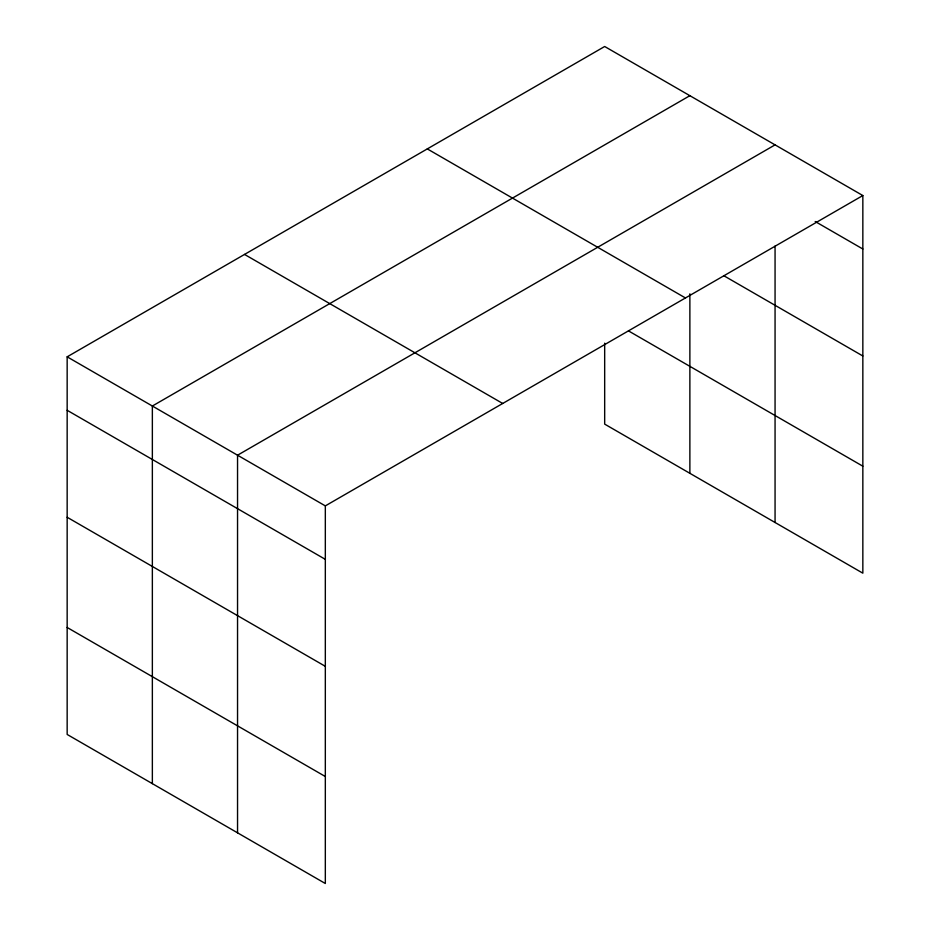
<?xml version="1.0" encoding="UTF-8"?>
<svg xmlns="http://www.w3.org/2000/svg" width="930" height="930" viewBox="0 0 930 930"><rect width="100%" height="100%" fill="white"/><g stroke="black" fill="none" stroke-linecap="round" stroke-linejoin="round"><path stroke-width="1.4" d="M604.674 343.17L604.674 424.115L862.842 573.171L862.842 195.544L604.674 46.5L67.158 356.829L67.158 734.456L325.326 883.5L325.326 505.885L67.158 356.829M689.874 95.685L152.357 406.026L152.357 783.641M775.062 144.871L237.545 455.212L237.545 832.827M325.326 505.885L862.842 195.544M815.192 221.503L862.842 249.007M723.703 275.652L862.842 355.981M427.3 148.905L685.457 297.96M628.482 330.894L862.842 466.197M244.544 254.425L502.7 403.469M67.158 410.293L325.326 559.349M67.158 517.266L325.326 666.322M67.158 627.483L325.326 776.527M775.062 246.031L775.062 522.486M689.874 293.822L689.874 473.3"/></g></svg>
